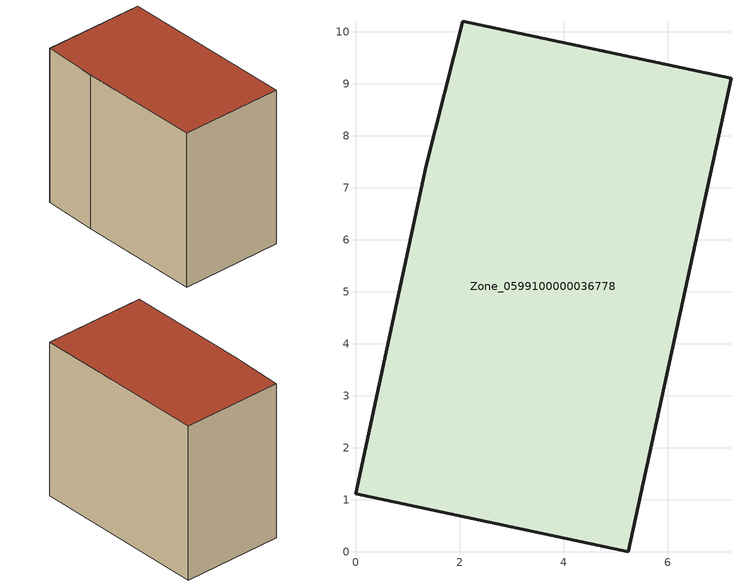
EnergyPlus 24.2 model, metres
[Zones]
Zone_0599100000036778
 floor ground (C_G): 1.36,7.43 2.06,10.21 7.22,9.11 5.24,0 0,1.12 z0
 wall outside (C_F): 5.24,0 7.22,9.11 2.06,10.21 1.36,7.43 0,1.12 5.24,0 z0:8.14
 roof outside (C_R): 2.06,10.21 1.36,7.43 0,1.12 5.24,0 7.22,9.11 z8.14
[BUILDING]
Pand.0599100000036778: North Axis=0; Terrain=City; Loads Convergence Tolerance Value=0.04; Temperature Convergence Tolerance Value=0.4; Solar Distribution=FullExterior; Maximum Number of Warmup Days=25; Minimum Number of Warmup Days=1
[Site:Location]
Rotterdam.The.Hague.AP_ZH_NLD Design_Conditions: Latitude=51.96; Longitude=4.45; Time Zone=1; Elevation=-4.5
[SITE:GROUNDTEMPERATURE:BUILDINGSURFACE]
18, 18, 18, 18, 18, 18, 18, 18, 18, 18, 18, 18
[MATERIAL] Thermal Absorptance=0.9; Solar Absorptance=0.7; Visible Absorptance=0.7
Name | Roughness | Thickness | Conductivity | Density | Specific Heat
G.TC.1975-1991 | MediumSmooth | 0.15 | 0.288461 | 540 | 1210
F.TC.1975-1991 | Rough | 0.3 | 0.230769 | 1920 | 840
R.TC.1975-1991 | MediumRough | 0.2 | 0.153846 | 1500 | 1000
[CONSTRUCTION]
C_G: G.TC.1975-1991
C_F: F.TC.1975-1991
C_R: R.TC.1975-1991
[ZONE]
Zone_0599100000036778: Type=1; Multiplier=1; Ceiling Height=Autocalculate; Volume=Autocalculate; Floor Area=autocalculate; Part of Total Floor Area=Yes
[ZONEINFILTRATION:DESIGNFLOWRATE]
Infil_Zone_0599100000036778: Zone or ZoneList or Space or SpaceList=Zone_0599100000036778; Schedule=AlwaysOn; Design Flow Rate Calculation Method=Flow/Area; Flow Rate per Floor Area=0.003; Constant Term Coefficient=1; Temperature Term Coefficient=0; Velocity Term Coefficient=0; Velocity Squared Term Coefficient=0
[HVACTEMPLATE:ZONE:IDEALLOADSAIRSYSTEM]
Zone_0599100000036778: Maximum Heating Supply Air Temperature=50; Minimum Cooling Supply Air Temperature=13; Maximum Heating Supply Air Humidity Ratio=0.0156; Minimum Cooling Supply Air Humidity Ratio=0.0077; Heating Limit=NoLimit; Cooling Limit=NoLimit; Dehumidification Control Type=ConstantSensibleHeatRatio; Cooling Sensible Heat Ratio=0.7; Dehumidification Setpoint=60; Humidification Control Type=None; Humidification Setpoint=30; Outdoor Air Method=None; Outdoor Air Flow Rate per Person=0.00944; Outdoor Air Flow Rate per Zone Floor Area=0; Outdoor Air Flow Rate per Zone=0; Demand Controlled Ventilation Type=None; Outdoor Air Economizer Type=NoEconomizer; Heat Recovery Type=None; Sensible Heat Recovery Effectiveness=0.7; Latent Heat Recovery Effectiveness=0.65
[ZONECONTROL:THERMOSTAT]
ThermostatControl_Zone_0599100000036778: Zone or ZoneList=Zone_0599100000036778; Control Type Schedule=DualSetpointControlType; Control 1=Thermostat_Zone_0599100000036778; Temperature Difference Between Cutout And Setpoint=0
[THERMOSTATSETPOINT:DUALSETPOINT]
Thermostat_Zone_0599100000036778: Heating Setpoint Temperature Schedule=HeatingSetpoint_Zone_0599100000036778; Cooling Setpoint Temperature Schedule=CoolingSetpoint_Zone_0599100000036778
[SCHEDULE:COMPACT]
HeatingSetpoint_Zone_0599100000036778: Through: 12/31, For: AllDays, Until: 24:00, 21
CoolingSetpoint_Zone_0599100000036778: Through: 12/31, For: AllDays, Until: 24:00, 24
DualSetpointControlType: Through: 12/31, For: AllDays, Until: 24:00, 4
AlwaysOn: Through: 12/31, For: AllDays, Until: 24:00, 1
